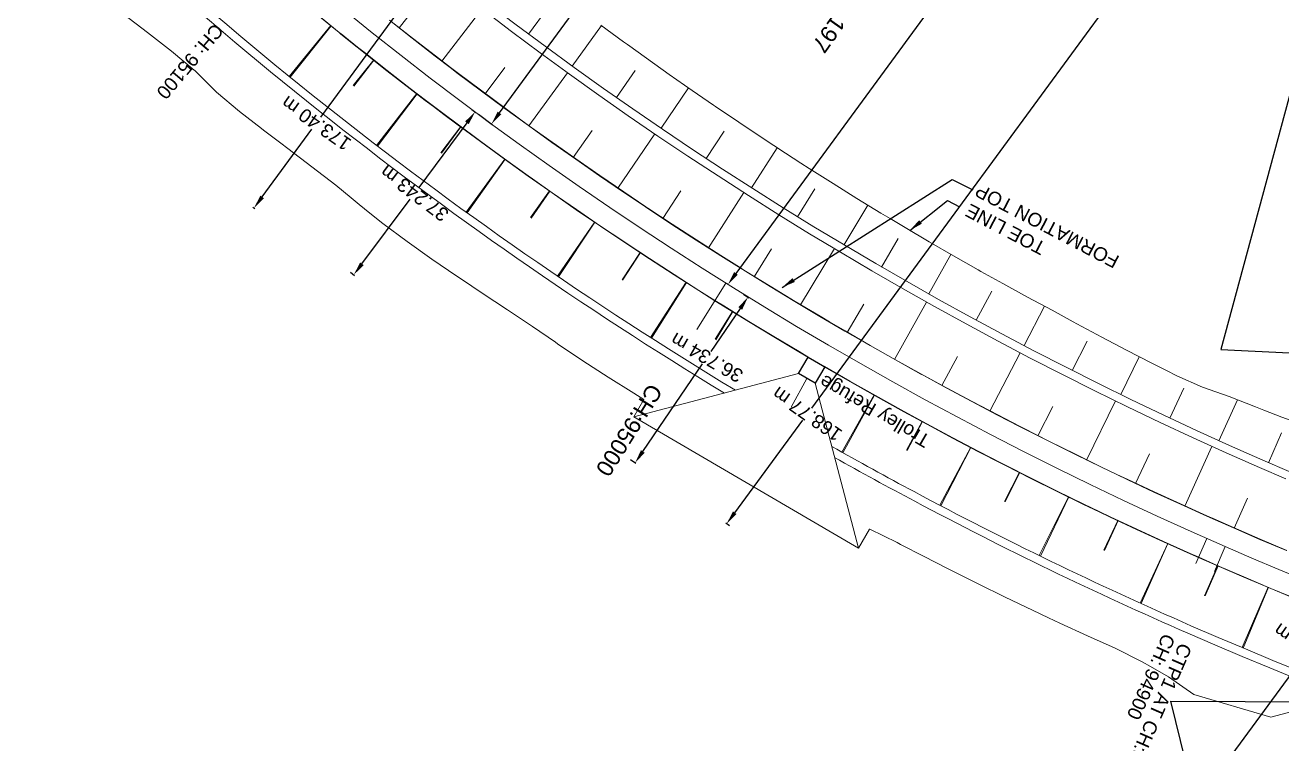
# Model space of a CAD drawing. Header units: metres. Extents: x 644418 to 1306172, y 3366650 to 6747308.
# Drawn here: x 655875.6 to 656106.2, y 3371270.9 to 3371402.6 of the extents above; entities that cross this region are included whole.
import ezdxf
from ezdxf.enums import TextEntityAlignment as Align

# ---------------------------------------------------------------- set-up
doc = ezdxf.new("R2010")
doc.units = ezdxf.units.M
doc.header["$MEASUREMENT"] = 0
doc.linetypes.add('CENTER', pattern=[2, 1.25, -0.25, 0.25, -0.25])
doc.layers.get('Defpoints').update_dxf_attribs({"lineweight": 0})
for name, color, linetype, lineweight in [('BOUNDARY DIMENTION', 10, 'Continuous', 0), ('Cardinal_Leader', 10, 'Continuous', 0), ('Proposed Chainage', 10, 'Continuous', 0), ('PROPOSED DFCC TOE LINE', 239, 'Continuous', 0), ('PROPOSED DFCC TOE SLOPES', 239, 'Continuous', 0), ('PROPOSED DFCC TRACK', 1, 'Continuous', 0), ('Proposed TPTC Chainages', 1, 'Continuous', 0)]:
    doc.layers.add(name, color=color, linetype=linetype, lineweight=lineweight)
for name, color, linetype in [('DFCC Boundary', 6, 'CENTER'), ('Dimension', 10, 'Continuous'), ('MATCH LINE', 7, 'Continuous'), ('PROPOSED DFCC FORMATION LINE', 187, 'Continuous'), ('PROPOSED FORMATION LINE - PLAN', 187, 'Continuous'), ('Trolley Refuse', 10, 'Continuous'), ('WATER_LOGGED_AREA', 5, 'Continuous')]:
    doc.layers.add(name, color=color, linetype=linetype)
doc.styles.get("Standard").update_dxf_attribs({"font": 'arial.ttf'})
doc.styles.add('Style-Arial', font='arial.ttf')
doc.dimstyles.new('DIM', dxfattribs={"dimtxt": 2.5, "dimasz": 2.5, "dimexe": 0.18, "dimexo": 0.0625, "dimgap": 0.09, "dimtad": 0, "dimtih": 1, "dimtoh": 1, "dimdec": 3, "dimzin": 0, "dimdsep": 46, "dimtxsty": 'Standard', "dimcen": 0.09, "dimadec": 0, "dimazin": 0, "dimtfac": 1, "dimtdec": 3, "dimtofl": 0, "dimtmove": 0, "dimatfit": 3, "dimfxl": 1, "dimtolj": 1, "dimtzin": 0, "dimarcsym": 0})
doc.dimstyles.new('ISO-25', dxfattribs={"dimtxt": 2.5, "dimasz": 2.5, "dimexe": 1.25, "dimexo": 0.625, "dimtad": 1, "dimtxsty": 'Standard', "dimcen": 2.5, "dimadec": 0, "dimazin": 0, "dimtfac": 1, "dimtmove": 0, "dimatfit": 3, "dimfxl": 1, "dimarcsym": 0})

# ---------------------------------------------------------------- blocks, each defined once
blk = doc.blocks.new('*D1729')
at = {"layer": 'Defpoints', "color": 0, "transparency": 16777216}
for p in [(656077.03, 3371453.89), (656077.03, 3371453.89), (656004.55, 3371355.1)]:
    blk.add_point(p, dxfattribs=at)
at = {"layer": 'Dimension', "color": 0, "lineweight": -2, "transparency": 16777216}
for p, q in [((656076.98, 3371453.93), (656076.88, 3371454)), ((656075.55, 3371451.87), (656048.74, 3371415.34)), ((656006.03, 3371357.12), (656047.13, 3371413.14)), ((656004.5, 3371355.14), (656004.4, 3371355.21))]:
    blk.add_line(p, q, dxfattribs=at)
at = {"layer": 'Dimension', "color": 0, "transparency": 16777216}
for points in [[(656075.21, 3371452.12), (656075.88, 3371451.63), (656077.03, 3371453.89)], [(656005.69, 3371357.36), (656006.36, 3371356.87), (656004.55, 3371355.1)]]:
    blk.add_solid(points, dxfattribs=at)
at = {"layer": 'Dimension', "color": 0, "lineweight": 0, "transparency": 16777216, "insert": (656047.94, 3371414.24), "char_height": 2.5, "attachment_point": 5, "rotation": 145}
blk.add_mtext('\\A1;122.525 m', dxfattribs=at)
blk = doc.blocks.new('*D1585')
at = {"layer": 'Defpoints', "color": 0, "transparency": 16777216}
for p in [(656032.33, 3371486.68), (656034.78, 3371484.88), (655958.72, 3371386.34)]:
    blk.add_point(p, dxfattribs=at)
at = {"layer": 'Dimension', "color": 0, "lineweight": -2, "transparency": 16777216}
for p, q in [((656032.38, 3371486.64), (656034.93, 3371484.77)), ((656033.31, 3371482.86), (655998.79, 3371435.81)), ((655962.65, 3371386.56), (655997.17, 3371433.61)), ((655958.77, 3371386.3), (655961.32, 3371384.44))]:
    blk.add_line(p, q, dxfattribs=at)
at = {"layer": 'Dimension', "color": 0, "transparency": 16777216}
for points in [[(656032.97, 3371483.11), (656033.64, 3371482.62), (656034.78, 3371484.88)], [(655962.31, 3371386.8), (655962.99, 3371386.31), (655961.17, 3371384.54)]]:
    blk.add_solid(points, dxfattribs=at)
at = {"layer": 'Dimension', "color": 0, "lineweight": 0, "transparency": 16777216, "insert": (655997.98, 3371434.71), "char_height": 2.5, "attachment_point": 5, "rotation": 145}
blk.add_mtext('\\A1;124.445 m', dxfattribs=at)
blk = doc.blocks.new('*D1820')
at = {"layer": 'BOUNDARY DIMENTION', "color": 0, "lineweight": -2, "transparency": 16777216}
for p, q in [((656007.38, 3371353.33), (656008.36, 3371352.67)), ((656006.81, 3371350.7), (656001.44, 3371342.82)), ((655988.94, 3371324.48), (655999.9, 3371340.56)), ((655986.7, 3371322.98), (655987.68, 3371322.31))]:
    blk.add_line(p, q, dxfattribs=at)
at = {"layer": 'BOUNDARY DIMENTION', "color": 0, "transparency": 16777216}
for points in [[(656006.46, 3371350.94), (656007.15, 3371350.47), (656008.22, 3371352.77)], [(655988.59, 3371324.71), (655989.28, 3371324.24), (655987.53, 3371322.41)]]:
    blk.add_solid(points, dxfattribs=at)
at = {"layer": 'Defpoints', "color": 0, "transparency": 16777216}
for p in [(656007.33, 3371353.37), (655986.65, 3371323.01), (655987.53, 3371322.41)]:
    blk.add_point(p, dxfattribs=at)
at = {"layer": 'BOUNDARY DIMENTION', "color": 0, "transparency": 16777216, "insert": (656000.67, 3371341.69), "char_height": 2.5, "attachment_point": 5, "rotation": 150}
blk.add_mtext('\\A1;36.734 m', dxfattribs=at)
blk = doc.blocks.new('*D1822')
at = {"layer": 'BOUNDARY DIMENTION', "color": 0, "lineweight": -2, "transparency": 16777216}
for p, q in [((655957.55, 3371387.21), (655958.31, 3371386.64)), ((655956.67, 3371384.75), (655947.86, 3371372.91)), ((655937.41, 3371358.89), (655946.23, 3371370.72)), ((655935.31, 3371357.34), (655936.06, 3371356.77))]:
    blk.add_line(p, q, dxfattribs=at)
at = {"layer": 'BOUNDARY DIMENTION', "color": 0, "transparency": 16777216}
for points in [[(655956.34, 3371384.99), (655957.01, 3371384.5), (655958.17, 3371386.75)], [(655937.08, 3371359.13), (655937.75, 3371358.64), (655935.92, 3371356.88)]]:
    blk.add_solid(points, dxfattribs=at)
at = {"layer": 'Defpoints', "color": 0, "transparency": 16777216}
for p in [(655957.5, 3371387.24), (655958.17, 3371386.75), (655935.26, 3371357.37)]:
    blk.add_point(p, dxfattribs=at)
at = {"layer": 'BOUNDARY DIMENTION', "color": 0, "transparency": 16777216, "insert": (655947.04, 3371371.82), "char_height": 2.5, "attachment_point": 5, "rotation": 143}
blk.add_mtext('\\A1;37.243 m', dxfattribs=at)
blk = doc.blocks.new('*D1830')
at = {"layer": 'Defpoints', "color": 0, "linetype": 'Continuous', "ltscale": 0.5, "transparency": 16777216}
for p in [(656184.64, 3371388.21), (656185.96, 3371387.24), (656096.9, 3371265.91)]:
    blk.add_point(p, dxfattribs=at)
at = {"layer": 'DFCC Boundary', "color": 0, "linetype": 'Continuous', "lineweight": -2, "ltscale": 0.5, "transparency": 16777216}
for p, q in [((656185.91, 3371387.28), (656184.5, 3371388.32)), ((656183.16, 3371386.2), (656111.86, 3371289.06)), ((656097.06, 3371268.9), (656110.24, 3371286.86)), ((656096.85, 3371265.95), (656095.44, 3371266.99))]:
    blk.add_line(p, q, dxfattribs=at)
at = {"layer": 'DFCC Boundary', "color": 0, "linetype": 'Continuous', "ltscale": 0.5, "transparency": 16777216}
for points in [[(656182.83, 3371386.44), (656183.5, 3371385.95), (656184.64, 3371388.21)], [(656096.72, 3371269.14), (656097.4, 3371268.65), (656095.58, 3371266.88)]]:
    blk.add_solid(points, dxfattribs=at)
at = {"layer": 'DFCC Boundary', "color": 0, "linetype": 'Continuous', "ltscale": 0.5, "transparency": 16777216, "insert": (656111.05, 3371287.96), "char_height": 2.5, "attachment_point": 5, "rotation": 145}
blk.add_mtext('\\A1;150.51 m', dxfattribs=at)
blk = doc.blocks.new('*D1831')
at = {"layer": 'Defpoints', "color": 0, "linetype": 'Continuous', "ltscale": 0.5, "transparency": 16777216}
for p in [(656104.16, 3371447.3), (656104.72, 3371446.89), (656004.87, 3371310.82)]:
    blk.add_point(p, dxfattribs=at)
at = {"layer": 'DFCC Boundary', "color": 0, "linetype": 'Continuous', "lineweight": -2, "ltscale": 0.5, "transparency": 16777216}
for p, q in [((656104.67, 3371446.93), (656104.02, 3371447.4)), ((656102.69, 3371445.28), (656019.88, 3371332.44)), ((656005.8, 3371313.25), (656018.26, 3371330.23)), ((656004.82, 3371310.86), (656004.17, 3371311.34))]:
    blk.add_line(p, q, dxfattribs=at)
at = {"layer": 'DFCC Boundary', "color": 0, "linetype": 'Continuous', "ltscale": 0.5, "transparency": 16777216}
for points in [[(656102.35, 3371445.53), (656103.02, 3371445.04), (656104.16, 3371447.3)], [(656005.46, 3371313.49), (656006.13, 3371313), (656004.32, 3371311.23)]]:
    blk.add_solid(points, dxfattribs=at)
at = {"layer": 'DFCC Boundary', "color": 0, "linetype": 'Continuous', "ltscale": 0.5, "transparency": 16777216, "insert": (656019.07, 3371331.34), "char_height": 2.5, "attachment_point": 5, "rotation": 145}
blk.add_mtext('\\A1;168.77 m', dxfattribs=at)
blk = doc.blocks.new('*D1832')
at = {"layer": 'Defpoints', "color": 0, "linetype": 'Continuous', "ltscale": 0.5, "transparency": 16777216}
for p in [(656019.99, 3371509.11), (656020.26, 3371508.91), (655917.36, 3371369.34)]:
    blk.add_point(p, dxfattribs=at)
at = {"layer": 'DFCC Boundary', "color": 0, "linetype": 'Continuous', "lineweight": -2, "ltscale": 0.5, "transparency": 16777216}
for p, q in [((656020.04, 3371509.07), (656020.4, 3371508.8)), ((656018.78, 3371506.9), (655929.83, 3371385.76)), ((655919.11, 3371371.16), (655928.21, 3371383.55)), ((655917.41, 3371369.3), (655917.78, 3371369.03))]:
    blk.add_line(p, q, dxfattribs=at)
at = {"layer": 'DFCC Boundary', "color": 0, "linetype": 'Continuous', "ltscale": 0.5, "transparency": 16777216}
for points in [[(656018.44, 3371507.14), (656019.11, 3371506.65), (656020.26, 3371508.91)], [(655918.78, 3371371.4), (655919.45, 3371370.91), (655917.63, 3371369.14)]]:
    blk.add_solid(points, dxfattribs=at)
at = {"layer": 'DFCC Boundary', "color": 0, "linetype": 'Continuous', "ltscale": 0.5, "transparency": 16777216, "insert": (655929.02, 3371384.66), "char_height": 2.5, "attachment_point": 5, "rotation": 145}
blk.add_mtext('\\A1;173.40 m', dxfattribs=at)

msp = doc.modelspace()

# ---------------------------------------------------------------- linework, layer by layer
at = {"layer": 'Cardinal_Leader', "linetype": 'Continuous', "lineweight": 0, "flags": 128}
msp.add_lwpolyline([(656095.7706, 3371307.0303), (656093.7718, 3371302.4472)], dxfattribs=at)
at = {"layer": 'Proposed Chainage', "linetype": 'Continuous', "lineweight": 0, "flags": 128}
for points in [[(655998.8553, 3371346.8656), (656004.1616, 3371355.3416)], [(656090.395, 3371303.9304), (656092.4177, 3371308.503)]]:
    msp.add_lwpolyline(points, dxfattribs=at)
at = {"layer": 'PROPOSED DFCC FORMATION LINE', "lineweight": 0, "flags": 128}
for points in [[(656109.0567, 3371297.2775), (656104.1093, 3371299.3332), (656099.1738, 3371301.4222), (656094.2515, 3371303.5471), (656090.8805, 3371305.0278), (656089.3234, 3371305.7189), (656084.4121, 3371307.9283), (656079.5178, 3371310.1752), (656074.6408, 3371312.4595), (656072.6095, 3371313.4243), (656069.7815, 3371314.781), (656064.94, 3371317.1397), (656060.1168, 3371319.5353), (656055.312, 3371321.9678), (656054.586, 3371322.3394), (656050.526, 3371324.4369), (656045.759, 3371326.9426), (656041.0114, 3371329.4848), (656036.8244, 3371331.7656), (656036.2833, 3371332.0631), (656031.5751, 3371334.6776), (656026.887, 3371337.328), (656022.2193, 3371340.0142), (656019.3394, 3371341.6955), (656017.5724, 3371342.7361), (656012.9464, 3371345.4934), (656008.3416, 3371348.2861), (656003.7584, 3371351.1139), (656002.1452, 3371352.1207), (655999.1969, 3371353.9767), (655994.6574, 3371356.8743), (655990.1403, 3371359.8065), (655985.6457, 3371362.7733), (655985.2558, 3371363.033), (655981.174, 3371365.7743), (655976.7254, 3371368.8095), (655972.3001, 3371371.8786), (655968.6851, 3371374.4232), (655967.8984, 3371374.9815), (655963.5206, 3371378.118), (655959.1669, 3371381.2879), (655954.8376, 3371384.491), (655952.4465, 3371386.2822), (655950.533, 3371387.7272), (655949.0394, 3371388.8621), (655946.2532, 3371390.9962), (655941.9986, 3371394.2978), (655937.7693, 3371397.6319), (655936.5534, 3371398.6003), (655933.5657, 3371400.9983), (655933.2213, 3371401.2764), (655929.388, 3371404.3967)], [(656109.0758, 3371297.3238), (656104.1286, 3371299.3793), (656099.1934, 3371301.4682), (656094.2715, 3371303.593), (656090.9007, 3371305.0736), (656089.3437, 3371305.7646), (656084.4327, 3371307.9738), (656079.5388, 3371310.2205), (656074.6622, 3371312.5047), (656072.6311, 3371313.4695), (656069.8032, 3371314.826), (656064.9621, 3371317.1845), (656060.1392, 3371319.58), (656055.3348, 3371322.0123), (656054.6088, 3371322.3839), (656050.5491, 3371324.4813), (656045.7825, 3371326.9868), (656041.0351, 3371329.5287), (656036.8485, 3371331.8095), (656036.3074, 3371332.1069), (656031.5995, 3371334.7212), (656026.9118, 3371337.3714), (656022.2445, 3371340.0575), (656019.3647, 3371341.7386), (656017.5978, 3371342.7791), (656012.9722, 3371345.5363), (656008.3677, 3371348.3287), (656003.7848, 3371351.1563), (656002.1717, 3371352.1631), (655999.2236, 3371354.0189), (655994.6845, 3371356.9163), (655990.1677, 3371359.8484), (655985.6734, 3371362.8149), (655985.2836, 3371363.0746), (655981.202, 3371365.8157), (655976.7537, 3371368.8507), (655972.3287, 3371371.9196), (655968.714, 3371374.464), (655967.9274, 3371375.0223), (655963.5499, 3371378.1585), (655959.1965, 3371381.3282), (655954.8675, 3371384.5311), (655952.4766, 3371386.3222), (655950.5632, 3371387.767), (655949.0697, 3371388.9019), (655946.2837, 3371391.0358), (655942.0294, 3371394.3372), (655937.8004, 3371397.671), (655936.5846, 3371398.6393), (655933.5971, 3371401.0372), (655933.2528, 3371401.3153), (655929.4197, 3371404.4354)], [(656107.0286, 3371306.2959), (656102.1409, 3371308.3648), (656097.2697, 3371310.4676), (656093.9348, 3371311.9324), (656092.3945, 3371312.6161), (656087.5358, 3371314.8018), (656082.694, 3371317.0246), (656077.8694, 3371319.2843), (656075.8599, 3371320.2389), (656073.0621, 3371321.581), (656068.2727, 3371323.9143), (656063.5012, 3371326.2843), (656058.7479, 3371328.6906), (656058.0297, 3371329.0583), (656054.0133, 3371331.1333), (656049.2974, 3371333.6121), (656044.6007, 3371336.127), (656040.4587, 3371338.3834), (656039.9233, 3371338.6777), (656035.2656, 3371341.2641), (656030.6278, 3371343.8861), (656026.0103, 3371346.5435), (656023.1612, 3371348.2067), (656021.4131, 3371349.2362), (656016.8368, 3371351.9639), (656012.2814, 3371354.7266), (656007.7473, 3371357.5241), (656006.1515, 3371358.5202), (656003.2348, 3371360.3562), (655998.744, 3371363.2227), (655994.2753, 3371366.1235), (655989.829, 3371369.0584), (655989.4433, 3371369.3153), (655985.4052, 3371372.0273), (655981.0043, 3371375.0299), (655976.6265, 3371378.0661), (655973.0503, 3371380.5834), (655972.272, 3371381.1357), (655967.9412, 3371384.2385), (655963.6342, 3371387.3744), (655959.3514, 3371390.5432), (655956.9859, 3371392.3152), (655955.0929, 3371393.7446), (655953.6153, 3371394.8674), (655950.859, 3371396.9785), (655946.65, 3371400.2448), (655942.4662, 3371403.5431)], [(656107.0479, 3371306.342), (656102.1605, 3371308.4107), (656097.2897, 3371310.5135), (656093.955, 3371311.9782), (656092.4148, 3371312.6617), (656087.5565, 3371314.8473), (656082.715, 3371317.0699), (656077.8907, 3371319.3295), (656075.8814, 3371320.284), (656073.0839, 3371321.626), (656068.2947, 3371323.9592), (656063.5236, 3371326.329), (656058.7707, 3371328.7352), (656058.0525, 3371329.1027), (656054.0363, 3371331.1777), (656049.3208, 3371333.6563), (656044.6244, 3371336.171), (656040.4827, 3371338.4272), (656039.9474, 3371338.7215), (656035.29, 3371341.3077), (656030.6526, 3371343.9295), (656026.0354, 3371346.5868), (656023.1865, 3371348.2498), (656021.4386, 3371349.2792), (656016.8625, 3371352.0068), (656012.3075, 3371354.7693), (656007.7737, 3371357.5665), (656006.178, 3371358.5625), (656003.2615, 3371360.3984), (655998.7711, 3371363.2647), (655994.3027, 3371366.1653), (655989.8567, 3371369.1), (655989.471, 3371369.3569), (655985.4332, 3371372.0687), (655981.0326, 3371375.0711), (655976.6551, 3371378.1071), (655973.0792, 3371380.6242), (655972.301, 3371381.1764), (655967.9705, 3371384.2791), (655963.6638, 3371387.4147), (655959.3813, 3371390.5833), (655957.016, 3371392.3551), (655955.1231, 3371393.7845), (655953.6457, 3371394.9071), (655950.8895, 3371397.0181), (655946.6809, 3371400.2841), (655942.4973, 3371403.5822)]]:
    msp.add_lwpolyline(points, dxfattribs=at)
at = {"layer": 'PROPOSED DFCC TOE LINE', "lineweight": 0, "flags": 128}
for points in [[(656106.8777, 3371319.4448), (656102.06, 3371321.5246, -0.15618187), (655788.68, 3371597.0227), (655786, 3371601.5343), (655783.3637, 3371606.0452), (655780.7534, 3371610.5804), (655778.1669, 3371615.1383), (655775.6021, 3371619.7177), (655773.0568, 3371624.3171), (655770.5287, 3371628.9353), (655768.0157, 3371633.5707), (655765.5155, 3371638.2223), (655763.0258, 3371642.8886), (655760.5442, 3371647.5683), (655758.0683, 3371652.2603), (655755.596, 3371656.9631), (655753.1228, 3371661.6792), (655750.652, 3371666.3967), (655748.3495, 3371670.7937)], [(656107.4673, 3371320.8241), (656102.6571, 3371322.9006, -0.15617975), (655789.9682, 3371597.7912), (655787.2924, 3371602.2958), (655784.6613, 3371606.7978), (655782.0557, 3371611.3247), (655779.4735, 3371615.875), (655776.9126, 3371620.4474), (655774.3709, 3371625.0404), (655771.846, 3371629.6528), (655769.3357, 3371634.2833), (655766.8378, 3371638.9304), (655764.3501, 3371643.593), (655761.8701, 3371648.2697), (655759.3955, 3371652.9593), (655756.924, 3371657.6604), (655754.4512, 3371662.3759), (655751.9807, 3371667.0926), (655750.8461, 3371669.2595)], [(656119.9651, 3371279.9637), (656119.5666, 3371280.1194), (656114.5366, 3371282.1108), (656109.5093, 3371284.1308), (656104.486, 3371286.182), (656099.468, 3371288.2669), (656094.4566, 3371290.3881), (656089.4815, 3371292.5359, -0.0197128), (656038.6941, 3371317.1087)], [(656117.5257, 3371279.3141), (656113.9809, 3371280.7175), (656108.9461, 3371282.7405), (656103.9147, 3371284.795), (656098.8879, 3371286.8837), (656093.867, 3371289.0089), (656088.8845, 3371291.1598, -0.01938312), (656038.8251, 3371315.3395)]]:
    msp.add_lwpolyline(points, format="xyb", dxfattribs=at)
at = {"layer": 'PROPOSED DFCC TOE LINE', "lineweight": 0}
for points in [[(656005.9159, 3371335.7193, -0.06434955), (655862.2372, 3371449.8398)], [(656003.8949, 3371335.1882, -0.06332913), (655862.1797, 3371447.7487)], [(656038.6941, 3371317.1087, -0.00602068), (656023.5838, 3371325.4046, -0.00602068)], [(656038.8251, 3371315.3395, -0.00584362), (656024.1149, 3371323.3836, -0.00584362)]]:
    msp.add_lwpolyline(points, format="xyb", dxfattribs=at)
at = {"layer": 'PROPOSED DFCC TOE LINE', "lineweight": 0, "flags": 128}
for points in [[(656138.2936, 3371284.8451), (656104.1307, 3371275.7466), (656089.9755, 3371279.8998), (656085.3671, 3371283.1759), (656082.0426, 3371285.0493), (656080.5082, 3371285.921), (656075.5481, 3371288.4239), (656070.47, 3371290.6641), (656065.4339, 3371292.9969), (656063.3362, 3371293.9823), (656060.4156, 3371295.3681), (656055.4134, 3371297.7736), (656050.4269, 3371300.2122), (656045.4594, 3371302.6895), (656044.7087, 3371303.0681), (656040.5109, 3371305.2055), (656036.1841, 3371307.4478), (656035.5819, 3371307.7599), (656030.5937, 3371310.2064), (656030.5181, 3371310.2467), (656028.4832, 3371306.761), (655987.2719, 3371330.8198), (655989.13, 3371334.0026), (655987.282, 3371335.1523), (655982.583, 3371338.1168), (655977.9065, 3371341.1173), (655973.2983, 3371344.2219), (655972.8991, 3371344.4943), (655968.7204, 3371347.3702), (655964.1121, 3371350.4734), (655959.4737, 3371353.5349), (655955.6637, 3371356.0474), (655954.8342, 3371356.5988), (655950.2453, 3371359.7377), (655945.7237, 3371362.972), (655941.2351, 3371366.2523), (655938.8314, 3371368.1874), (655936.9176, 3371369.7598), (655935.4245, 3371370.9946), (655932.6393, 3371373.3135), (655928.228, 3371376.6919), (655923.8063, 3371380.0588), (655922.5253, 3371381.0252), (655919.3794, 3371383.422), (655919.0169, 3371383.7003), (655914.9811, 3371386.824), (655910.7164, 3371390.3901), (655906.7475, 3371394.3058), (655906.6585, 3371394.3943), (655902.5082, 3371397.8966), (655898.0824, 3371401.2747), (655893.6793, 3371404.6867)], [(655981.2527, 3371402.6689), (655985.4067, 3371399.6176), (655986.1533, 3371399.0744), (655989.5844, 3371396.5979), (655993.7854, 3371393.6099), (655998.0094, 3371390.6539), (656001.886, 3371387.983), (656002.2563, 3371387.7299), (656006.5258, 3371384.8382), (656010.8191, 3371381.9811), (656015.1359, 3371379.1589), (656017.9401, 3371377.3507), (656019.4745, 3371376.3696), (656023.8347, 3371373.6132), (656028.2137, 3371370.8861), (656032.6128, 3371368.1903), (656034.2933, 3371367.1726), (656037.0326, 3371365.5279), (656041.4798, 3371362.9108), (656045.948, 3371360.3289), (656050.4372, 3371357.7833), (656050.9534, 3371357.4938), (656054.9474, 3371355.2741), (656059.4768, 3371352.7994), (656064.0254, 3371350.3591), (656067.8711, 3371348.2596), (656068.5584, 3371347.8864), (656073.1081, 3371345.442), (656077.6771, 3371343.032), (656082.2739, 3371340.6744), (656084.9653, 3371339.3288), (656086.8986, 3371338.3713), (656091.6137, 3371336.2593), (656096.5025, 3371334.5322), (656101.3094, 3371332.638), (656102.8302, 3371332.0411), (656106.1211, 3371330.7634), (656110.987, 3371329.0634)], [(656017.5134, 3371338.767), (655987.2719, 3371330.8198)], [(656020.536, 3371337.0025), (656028.4832, 3371306.761)]]:
    msp.add_lwpolyline(points, dxfattribs=at)
at = {"layer": 'PROPOSED DFCC TOE SLOPES', "linetype": 'Continuous', "lineweight": 0, "flags": 128}
for points in [[(655944.2441, 3371402.1415), (655947.9773, 3371406.8704)], [(655952.0936, 3371396.0329), (655959.4244, 3371405.5964)], [(655967.9628, 3371401.0256), (655971.5593, 3371405.8593)], [(655931.729, 3371402.5557), (655924.0621, 3371393.2591)], [(655931.7709, 3371402.5216), (655924.2386, 3371393.1155)], [(655975.9839, 3371395.1443), (655981.3601, 3371402.59)], [(655939.5764, 3371396.2709), (655935.8103, 3371391.5679)], [(655939.6174, 3371396.2387), (655935.9171, 3371391.4837)], [(655960.0316, 3371390.0399), (655963.6281, 3371394.8737)], [(655968.0527, 3371384.1586), (655975.1068, 3371393.9281)], [(655984.0895, 3371389.3813), (655987.5453, 3371394.3167)], [(655992.2779, 3371383.7351), (655997.3094, 3371391.1438)], [(655947.5092, 3371390.0972), (655940.1084, 3371380.5872)], [(655947.5527, 3371390.0638), (655940.2919, 3371380.4466)], [(655955.5334, 3371384.0384), (655951.903, 3371379.2297)], [(655955.5757, 3371384.0072), (655952.013, 3371379.1483)], [(655976.1583, 3371378.3956), (655979.6141, 3371383.331)], [(655984.3468, 3371372.7494), (655991.1166, 3371382.7179)], [(656000.5458, 3371378.2053), (656003.8597, 3371383.2371)], [(656008.8914, 3371372.7937), (656013.5971, 3371380.1649)], [(655963.64, 3371378.094), (655956.5143, 3371368.3758)], [(655963.6845, 3371378.0621), (655956.702, 3371368.2413)], [(655971.8345, 3371372.2675), (655968.3432, 3371367.3571)], [(655971.8786, 3371372.2364), (655968.4583, 3371367.2761)], [(655992.6146, 3371367.2197), (655995.9285, 3371372.2514)], [(656000.9602, 3371361.8081), (656007.4442, 3371371.9648)], [(656017.313, 3371367.5013), (656020.4825, 3371372.6252)], [(656025.8091, 3371362.329), (656030.2046, 3371369.6661)], [(655980.1112, 3371366.56), (655973.2708, 3371356.6396)], [(655980.1551, 3371366.53), (655973.4558, 3371356.5134)], [(656032.7309, 3371358.2921), (656035.7531, 3371363.5043)], [(656009.3818, 3371356.5156), (656012.5513, 3371361.6395)], [(656017.8779, 3371351.3434), (656024.0706, 3371361.6803)], [(655988.4673, 3371360.9708), (655985.1177, 3371355.9626)], [(655988.5118, 3371360.9414), (655985.2337, 3371355.886)], [(656041.3705, 3371353.3653), (656045.4395, 3371360.6228)], [(655996.9021, 3371355.5008), (655990.3459, 3371345.3902)], [(655996.947, 3371355.4721), (655990.5352, 3371345.2694)], [(656050.081, 3371348.5647), (656052.9514, 3371353.862)], [(656005.4138, 3371350.1513), (656002.2078, 3371345.0498)], [(656005.4591, 3371350.1233), (656002.3261, 3371344.9769)], [(656026.4463, 3371346.2926), (656029.4685, 3371351.5048)], [(656035.0859, 3371341.3657), (656040.9788, 3371351.8765)], [(656058.8599, 3371343.8887), (656062.6375, 3371351.1037)], [(656067.7043, 3371339.3376), (656070.4229, 3371344.7143)], [(656043.7964, 3371336.5651), (656046.6668, 3371341.8624)], [(656052.5753, 3371331.8891), (656058.1646, 3371342.5644)], [(656076.6124, 3371334.9127), (656079.994, 3371341.8437)], [(656019.0247, 3371337.8848), (656016.1166, 3371332.608)], [(656085.5825, 3371330.6148), (656088.1472, 3371336.0666)], [(656031.3944, 3371334.8372), (656025.4251, 3371324.3696)], [(656031.4419, 3371334.8103), (656025.6253, 3371324.2564)], [(656070.3278, 3371322.9131), (656075.6116, 3371333.7428)], [(656094.6128, 3371326.4449), (656098.0088, 3371333.9387)], [(656061.4197, 3371327.338), (656064.1383, 3371332.7148)], [(656040.1999, 3371329.9837), (656037.2917, 3371324.707)], [(656040.247, 3371329.9581), (656037.4144, 3371324.6402)], [(656103.7013, 3371322.4037), (656106.1098, 3371327.9264)], [(656049.073, 3371325.2572), (656043.4081, 3371314.6217)], [(656049.12, 3371325.2324), (656043.6064, 3371314.5175)], [(656088.3282, 3371314.4453), (656093.3021, 3371325.4208)], [(656079.2979, 3371318.6152), (656081.8626, 3371324.0671)], [(656058.0118, 3371320.657), (656055.255, 3371315.2996)], [(656058.0593, 3371320.6329), (656055.3789, 3371315.2369)], [(656067.0152, 3371316.1843), (656061.6544, 3371305.3921)], [(656067.0631, 3371316.161), (656061.8562, 3371305.2938)], [(656097.4167, 3371310.4042), (656099.8252, 3371315.9268)], [(656076.0812, 3371311.84), (656073.4777, 3371306.4063)], [(656076.1295, 3371311.8174), (656073.6036, 3371306.3474)], [(656085.2081, 3371307.625), (656080.1561, 3371296.6846)], [(656085.2567, 3371307.6031), (656080.3609, 3371296.5925)], [(656094.394, 3371303.5401), (656091.946, 3371298.0345)], [(656094.4432, 3371303.5188), (656092.0743, 3371297.9791)], [(656103.6377, 3371299.587), (656098.8999, 3371288.5075)], [(656103.6809, 3371299.5688), (656099.0816, 3371288.4306)]]:
    msp.add_lwpolyline(points, dxfattribs=at)
at = {"layer": 'PROPOSED DFCC TRACK', "color": 12, "flags": 128}
msp.add_lwpolyline([(656110.5038, 3371300.7912), (656105.5786, 3371302.8376), (656100.6672, 3371304.9165), (656095.7706, 3371307.0303, -0.15620378), (655775.111, 3371588.9281), (655772.3872, 3371593.5135), (655769.6961, 3371598.1181), (655767.0356, 3371602.7404), (655764.4034, 3371607.3789), (655761.7972, 3371612.0321), (655759.2149, 3371616.6985), (655756.6539, 3371621.3768), (655754.1121, 3371626.0654), (655751.5871, 3371630.7632), (655749.0764, 3371635.4686), (655746.5778, 3371640.1804), (655744.0888, 3371644.8973), (655741.6071, 3371649.618), (655739.1301, 3371654.3413), (655736.6556, 3371659.0659), (655653.392, 3371818.0706)], format="xyb", dxfattribs=at)
at = {"layer": 'Trolley Refuse'}
msp.add_lwpolyline([(656019.278, 3371341.7897), (656022.3006, 3371340.0251), (656020.536, 3371337.0025), (656017.5134, 3371338.767)], close=True, dxfattribs=at)
at = {"layer": 'WATER_LOGGED_AREA', "linetype": 'Continuous'}
for points in [[(656157.799, 3371304.646, 265.171), (656199.967, 3371298.33, 265.945), (656202.644, 3371323.907, 263.712), (656205.52, 3371326.932, 265.936), (656191.741, 3371335.033, 264.377), (656176.437, 3371347.659, 266.4), (656108.843, 3371394.441, 263.25), (656094.948, 3371343.183, 266.685), (656164.242, 3371339.801, 265.354), (656157.799, 3371304.646, 265.171)], [(656085.794, 3371278.715, 266.619), (656140.326, 3371278.427, 266.777), (656139.803, 3371253.426, 266.75), (656133.885, 3371254.892, 264.074), (656092.026, 3371253.302, 266.527), (656085.794, 3371278.715, 266.619)]]:
    msp.add_polyline3d(points, dxfattribs=at)

# ---------------------------------------------------------------- texts
at = {"layer": 'MATCH LINE', "linetype": 'Continuous'}
msp.add_text('MATCH LINE - 197', height=3, rotation=234.693137, dxfattribs=at).set_placement((656040.6485, 3371428.4489))
at = {"layer": 'Proposed Chainage', "lineweight": 0, "attachment_point": 4, "line_spacing_factor": 0.6, "style": 'Style-Arial'}
for s, insert, char_height, rotation in [('CH: 95100', (655911.2717, 3371402.3738), 2.5, 229.766884), ('CH:95000', (655991.4266, 3371336.3933), 3, 237.951995), ('CH: 94900', (656085.5238, 3371290.7923), 2.5, 246.137107)]:
    msp.add_mtext(s, dxfattribs=dict(at, insert=insert, char_height=char_height, rotation=rotation))
at = {"layer": 'PROPOSED DFCC TOE LINE', "lineweight": 0}
msp.add_text('TOE LINE', height=2.5, rotation=152.368865, dxfattribs=at).set_placement((656048.992, 3371370.0016), align=Align.RIGHT)
at = {"layer": 'PROPOSED FORMATION LINE - PLAN', "lineweight": 0}
msp.add_text('FORMATION TOP', height=2.5, rotation=152.368865, dxfattribs=at).set_placement((656050.7726, 3371373.6722), align=Align.RIGHT)
at = {"layer": 'Proposed TPTC Chainages', "lineweight": 0, "insert": (656088.577, 3371289.0785), "char_height": 2.5, "attachment_point": 4, "rotation": 246.436849, "line_spacing_factor": 0.6, "style": 'Style-Arial'}
msp.add_mtext('CTP1 AT CH:94896.3', dxfattribs=at)
at = {"layer": 'Trolley Refuse', "style": 'Style-Arial'}
msp.add_text('Trolley Refuge', height=2.5, rotation=149.689917, dxfattribs=at).set_placement((656041.8812, 3371327.2082))

# ---------------------------------------------------------------- dimensions: what is measured, and where the dimension line sits
at = {"layer": 'BOUNDARY DIMENTION'}
dim = msp.add_aligned_dim(p1=(655935.2593, 3371357.3727), p2=(655957.5041, 3371387.243), distance=-0.8241, dimstyle='DIM', override={"dimpost": ' m'}, dxfattribs=at)
dim.commit()
dim.dimension.update_dxf_attribs({"geometry": '*D1822', "text_midpoint": (655947.0426, 3371371.8156), "text_rotation": 143})
dim = msp.add_linear_dim(base=(655987.5314, 3371322.4092), p1=(656007.3328, 3371353.3681), p2=(655986.6492, 3371323.0103), angle=235.732293, dimstyle='DIM', override={"dimpost": ' m'}, dxfattribs=at)
dim.commit()
dim.dimension.update_dxf_attribs({"geometry": '*D1820', "text_midpoint": (656000.6691, 3371341.6917), "dimtype": 129, "text_rotation": 150})
at = {"layer": 'DFCC Boundary', "linetype": 'Continuous', "ltscale": 0.5}
for base, p1, p2, angle, picture, middle in [((656020.2576, 3371508.9111), (655917.3616, 3371369.3401), (656019.9866, 3371509.1101), 53.712314, '*D1832', (655929.0242, 3371384.6558)), ((656104.1646, 3371447.2982), (656004.8733, 3371310.8246), (656104.7181, 3371446.892), 53.729179, '*D1831', (656019.0734, 3371331.3368)), ((656184.6424, 3371388.2134), (656096.9021, 3371265.9123), (656185.963, 3371387.2441), 53.720297, '*D1830', (656111.0521, 3371287.958))]:
    dim = msp.add_linear_dim(base=base, p1=p1, p2=p2, angle=angle, dimstyle='DIM', override={"dimdec": 2, "dimpost": ' m'}, dxfattribs=at)
    dim.commit()
    dim.dimension.update_dxf_attribs({"geometry": picture, "text_midpoint": middle, "dimtype": 129, "text_rotation": 145})
at = {"layer": 'Dimension', "color": 10, "lineweight": 0}
dim = msp.add_aligned_dim(p1=(655958.7185, 3371386.3407), p2=(656032.3317, 3371486.6787), distance=-3.0416, dimstyle='DIM', override={"dimpost": ' m'}, dxfattribs=at)
dim.commit()
dim.dimension.update_dxf_attribs({"geometry": '*D1585', "text_midpoint": (655997.9775, 3371434.7105), "text_rotation": 145})
dim = msp.add_linear_dim(base=(656077.0259, 3371453.8888), p1=(656004.5489, 3371355.0994), p2=(656077.0259, 3371453.8888), angle=53.734306, dimstyle='DIM', override={"dimpost": ' m'}, dxfattribs=at)
dim.commit()
dim.dimension.update_dxf_attribs({"geometry": '*D1729', "text_midpoint": (656047.9356, 3371414.2375), "dimtype": 129, "text_rotation": 145})

# ---------------------------------------------------------------- leaders
at = {"layer": 'PROPOSED DFCC TOE LINE', "lineweight": 0}
msp.add_leader([(656037.9133, 3371365.0096), (656044.8468, 3371370.508), (656047.0307, 3371369.359)], dimstyle='ISO-25', override={"dimtxt": 3, "dimasz": 2.5, "dimgap": 0.625, "dimtad": 0, "dimdec": 3, "dimzin": 2, "dimtdec": 3}, dxfattribs=at)
at = {"layer": 'PROPOSED FORMATION LINE - PLAN', "lineweight": 0}
msp.add_leader([(656014.4908, 3371354.5731), (656045.6838, 3371374.3492), (656049.4622, 3371372.461)], dimstyle='ISO-25', override={"dimtxt": 3, "dimasz": 2.5, "dimgap": 0.625, "dimtad": 0, "dimdec": 3, "dimzin": 2, "dimtdec": 3}, dxfattribs=at)

doc.saveas('drawing.dxf')
